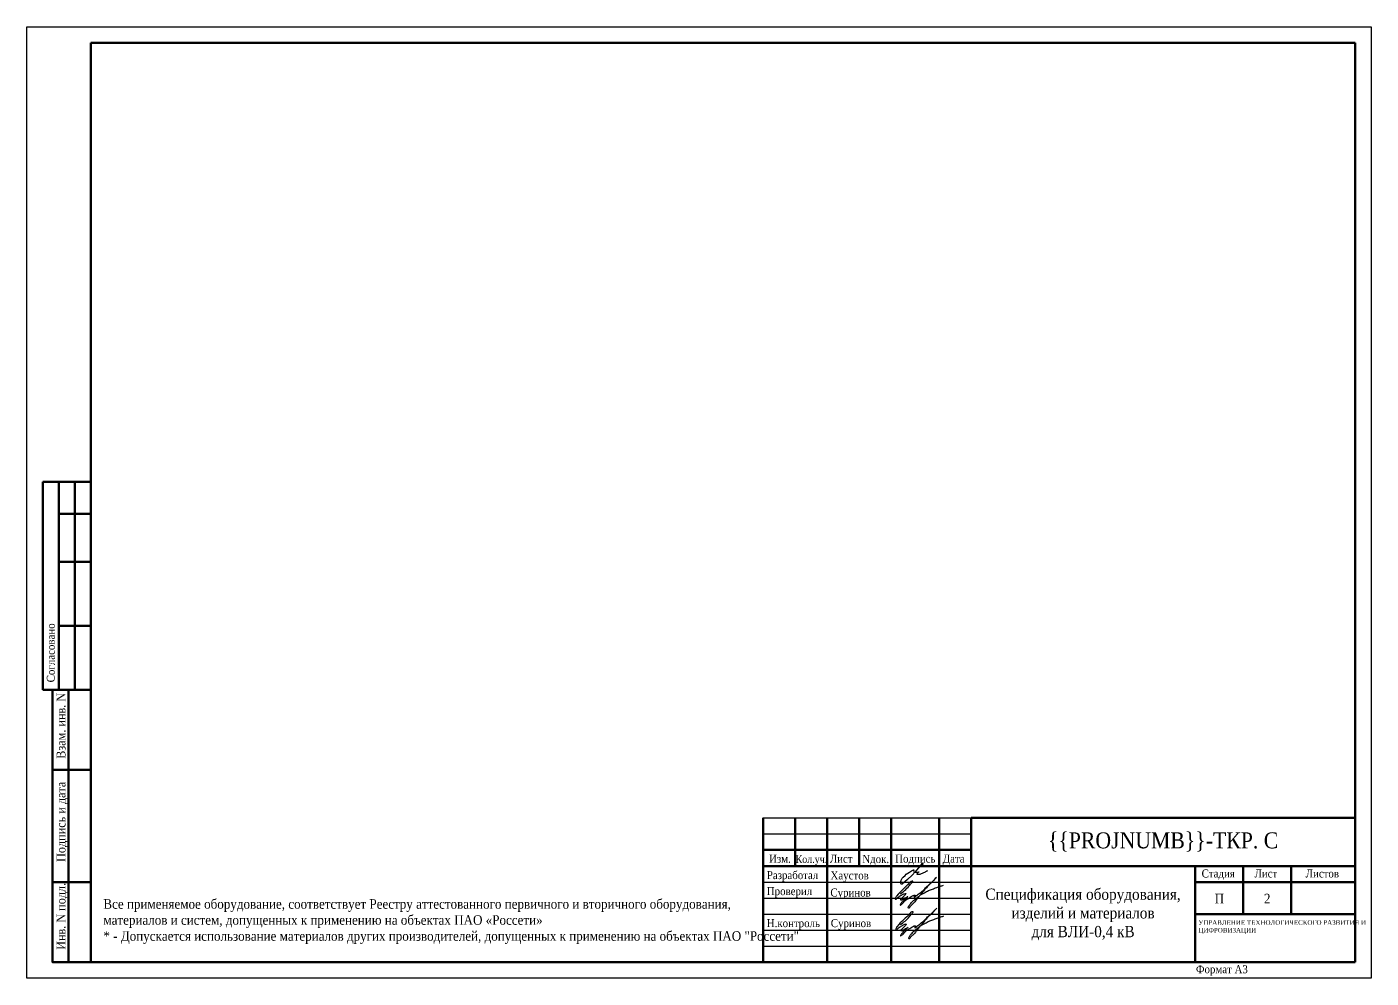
# Model space of a CAD drawing. Header units: millimetres. Extents: x 2174 to 9129, y 1758 to 2055.
# Drawn here: x 8708.6 to 9128.6, y 1758.4 to 2055.4 of the extents above; entities that cross this region are included whole.
import ezdxf

# ---------------------------------------------------------------- set-up
doc = ezdxf.new("R2010")
doc.units = ezdxf.units.MM
doc.layers.add('П', color=7, linetype='Continuous')
doc.layers.add('Чертеж', color=7, linetype='Continuous')
doc.styles.add('стиль1', font='Times New Roman.ttf', dxfattribs={"width": 0.9, "height": 2})
doc.styles.add('стиль2', font='Times New Roman.ttf', dxfattribs={"width": 0.9, "height": 2.5})

# ---------------------------------------------------------------- blocks, each defined once
blk = doc.blocks.new('Штамп б')
at = {"lineweight": 70}
for points in [[(20, 0), (8, 0), (8, 85), (20, 85)], [(13, 0), (13, 85)], [(8, 60), (20, 60)], [(8, 25), (20, 25)]]:
    blk.add_lwpolyline(points, dxfattribs=at)
at = {"lineweight": 25, "style": 'стиль1', "width": 0.9}
for s, p in [('Взам. инв. N', (12.06, 63.49)), ('Подпись и дата', (12.06, 31.28)), ('Инв. N подл.', (12.06, 3.82))]:
    blk.add_text(s, height=2.8, rotation=90, dxfattribs=at).set_placement(p)
blk = doc.blocks.new('A$C5B0935FB')
at = {"lineweight": 70}
for p, q in [((20, 65), (5, 65)), ((5, 0), (5, 65)), ((10, 55), (10, 65)), ((15, 0), (15, 65)), ((20, 0), (20, 65)), ((10, 40), (10, 55)), ((10, 55), (20, 55)), ((10, 20), (10, 40)), ((10, 40), (20, 40)), ((10, 0), (10, 20)), ((10, 20), (20, 20)), ((10, 0), (5, 0)), ((15, 0), (10, 0)), ((20, 0), (15, 0)), ((15, 0), (15, 0))]:
    blk.add_line(p, q, dxfattribs=at)
at = {"lineweight": 25, "style": 'стиль1', "width": 0.9}
blk.add_text('Согласовано', height=2.5, rotation=90, dxfattribs=at).set_placement((8.72, 2.35))
blk = doc.blocks.new('A$C7F1F469D')
at = {"color": 5, "lineweight": 25}
blk.add_spline([(-0.1, 1.78), (1.34, 2.93), (2.75, 4.33), (3.55, 5.31), (3.81, 5.64), (3.86, 5.8), (3.66, 5.81), (3.25, 5.7), (2.89, 5.36), (-1.09, 1.26), (-1.29, 0.98), (-1.47, 0.67), (-1.59, 0.28), (-1.54, 0.16), (-0.98, 0.55), (-0.42, 1.01), (0.34, 1.44), (1.08, 1.86), (1.69, 1.97), (1.62, 1.83), (1.26, 1.37), (0.56, 0.61), (0.16, 0.22), (0, 0), (0.24, -0.04), (0.82, 0.16), (1.44, 0.58), (2.18, 0.95), (2.33, 1.04), (1.93, 0.58), (1.28, 0.02), (0.64, -0.58), (0.1, -1.31), (-0.06, -1.68), (0.13, -1.59), (0.39, -1.41), (1.23, -0.56), (1.62, -0.16), (2.27, 0.27), (2.82, 0.65), (3.41, 1.04), (3.83, 1.25), (4.1, 1.35), (4.33, 1.44), (4.56, 1.45), (4.6, 1.35), (4.48, 1.19), (4.35, 0.92), (4.39, 0.82), (4.59, 0.91), (5.09, 1.34), (6.19, 2.18), (7.41, 3.21), (8.36, 4.22), (9.62, 5.31), (10.99, 6.68), (11.27, 6.98), (9.83, 5.51), (8.6, 4.26), (7.7, 3.28), (7.2, 2.7), (6.74, 2.12), (6.16, 1.41), (5.49, 0.62), (4.74, -0.34), (3.92, -1.29), (3.19, -1.94), (2.91, -2.31), (2.67, -2.58), (2.52, -2.55), (2.49, -2.26), (2.69, -1.9), (3.27, -1.11), (3.8, -0.52), (4.48, 0.07), (5.33, 0.79), (5.97, 1.29), (6.7, 1.77), (7.56, 2.21), (8.83, 2.91), (10.02, 3.35), (11.36, 3.83), (12.55, 4.24), (13.47, 4.57)], degree=3, dxfattribs=at)
blk = doc.blocks.new('Штамп фамилии')
at = {"layer": 'Чертеж', "color": 5, "lineweight": -2}
blk.add_lwpolyline([(47.47, 1.66), (47.54, 1.79), (47.62, 1.93), (47.66, 2.01), (47.7, 2.07), (47.73, 2.13), (47.76, 2.19), (47.76, 2.23), (47.76, 2.32), (47.74, 2.37), (47.71, 2.39), (47.66, 2.4), (47.61, 2.4), (47.56, 2.39), (47.52, 2.38), (47.44, 2.34), (47.38, 2.3), (47.33, 2.24), (47.26, 2.13), (45.27, -0.3), (44.41, -1.31), (42.95, -2.62), (41.21, -4.09), (41.09, -4.15), (41.01, -4.12), (40.97, -4.09), (40.93, -4.02), (40.86, -3.9), (40.8, -3.74), (40.79, -3.59), (40.79, -3.44), (40.82, -3.28), (40.86, -3.13), (40.9, -3.03), (40.96, -2.83), (41.05, -2.63), (41.29, -2.27), (41.56, -1.95), (42.15, -1.36), (42.5, -1), (42.96, -0.67), (43.54, -0.31), (44.11, 0.04), (44.76, 0.4), (44.84, 0.38), (44.86, 0.35), (44.86, 0.3), (44.81, -0.06), (44.88, -0.21), (44.95, -0.28), (45, -0.32), (45.11, -0.38), (45.27, -0.4), (45.46, -0.4), (46.3, -0.35), (46.39, -0.27), (46.46, -0.24), (46.48, -0.25), (46.48, -0.28), (46.47, -0.31), (46.46, -0.34), (46.44, -0.36), (46.39, -0.4), (46.28, -0.48), (45.92, -0.78), (45.89, -0.84), (45.87, -0.89), (45.87, -0.96), (45.9, -1), (46.03, -1.01), (46.17, -1), (46.59, -1), (46.68, -0.99), (46.84, -0.94), (47.03, -0.86), (48.5, -0.28), (48.66, -0.16), (48.81, -0.05), (48.96, 0.03), (49.07, 0.06), (49.21, 0.13)], dxfattribs=at)
at = {"layer": 'Чертеж', "color": 67, "lineweight": -2, "true_color": 0x727430}
for p in [(40.67, -8.99), (40.81, -18.55)]:
    blk.add_blockref('A$C7F1F469D', p, dxfattribs=at)
at = {"color": 7, "char_height": 2.5, "attachment_point": 4, "style": 'стиль1'}
for s, insert, width in [(' Разработал', (-1.9, -1.68), 17), ('Хаустов', (18.85, -1.78), 20), (' Проверил', (-1.9, -6.68), 17), (' Суринов', (17.96, -7.12), 20), (' Н.контроль', (-1.9, -16.68), 17), (' Суринов', (18.1, -16.68), 20)]:
    blk.add_mtext(s, dxfattribs=dict(at, insert=insert, width=width))
blk = doc.blocks.new('A$C31D65421')
blk.add_blockref('Штамп фамилии', (2.24, 18.43))

msp = doc.modelspace()

# ---------------------------------------------------------------- linework, layer by layer
at = {"lineweight": 70}
for points in [[(8948.625, 1808.4), (8948.625, 1793.4)], [(8968.625, 1808.4), (8968.625, 1793.4)]]:
    msp.add_lwpolyline(points, dxfattribs=at)
at = {"layer": 'П'}
msp.add_lwpolyline([(8708.625, 2055.4), (9128.625, 2055.4), (9128.625, 1758.4), (8708.625, 1758.4)], close=True, dxfattribs=at)
at = {"layer": 'Чертеж', "lineweight": 50}
for p, q in [((9123.625, 2050.4), (8728.625, 2050.4)), ((8728.625, 2050.4), (8728.625, 1763.4)), ((9123.625, 1763.391), (8728.625, 1763.391))]:
    msp.add_line(p, q, dxfattribs=at)
at = {"layer": 'Чертеж', "lineweight": 70}
msp.add_line((9123.625, 1763.4), (9123.625, 2050.4), dxfattribs=at)
for points in [[(8938.625, 1808.4), (8938.625, 1763.4)], [(8958.625, 1808.4), (8958.625, 1763.4)], [(8978.625, 1808.4), (8978.625, 1763.4)], [(8993.625, 1808.4), (8993.625, 1763.4)], [(9003.625, 1808.4), (9003.625, 1763.4)], [(9003.625, 1808.4), (9123.625, 1808.4)], [(8938.625, 1798.4), (9003.625, 1798.4)], [(8938.625, 1793.4), (9123.625, 1793.4)], [(9073.625, 1793.4), (9073.625, 1763.4)], [(9088.625, 1793.4), (9088.625, 1778.4)], [(9088.625, 1793.4), (9088.625, 1778.4)], [(9103.625, 1793.4), (9103.625, 1778.4)], [(9073.625, 1788.4), (9123.625, 1788.4)], [(9073.625, 1778.4), (9123.625, 1778.4)], [(8938.625, 1763.4), (9123.625, 1763.4)]]:
    msp.add_lwpolyline(points, dxfattribs=at)
at = {"layer": 'Чертеж', "lineweight": 30}
for points in [[(8938.625, 1808.4), (9003.625, 1808.4)], [(8938.625, 1803.4), (9003.625, 1803.4)], [(8938.625, 1788.4), (9003.625, 1788.4)], [(8938.625, 1783.4), (9003.625, 1783.4)], [(8938.625, 1778.4), (9003.625, 1778.4)], [(8938.625, 1773.4), (9003.625, 1773.4)], [(8938.625, 1768.4), (9003.625, 1768.4)]]:
    msp.add_lwpolyline(points, dxfattribs=at)

# ---------------------------------------------------------------- block references
at = {"layer": 'Чертеж'}
msp.add_blockref('A$C5B0935FB', (8708.625, 1848.4), dxfattribs=at)
at = {"layer": 'Чертеж', "lineweight": 25}
msp.add_blockref('Штамп б', (8708.625, 1763.4), dxfattribs=at)
at = {"layer": 'Чертеж', "linetype": 'Continuous', "lineweight": 0}
msp.add_blockref('A$C31D65421', (8938.625, 1773.4), dxfattribs=at)

# ---------------------------------------------------------------- texts
at = {"lineweight": 25, "style": 'стиль1', "width": 0.9}
msp.add_text('2', height=3, dxfattribs=at).set_placement((9095.141, 1781.726))
at = {"layer": 'Чертеж', "lineweight": 25, "style": 'стиль1', "width": 0.9}
for s, height, p in [('Изм.', 2.5, (8940.516, 1794.417)), ('Кол.уч.', 2.3, (8948.787, 1794.381)), ('Лист', 2.5, (8959.496, 1794.417)), ('Nдок.', 2.5, (8969.648, 1794.329)), ('Подпись', 2.5, (8979.922, 1794.472)), ('Дата', 2.5, (8994.764, 1794.472)), ('Стадия', 2.5, (9075.673, 1789.818)), ('Лист', 2.5, (9092.183, 1789.818)), ('Листов', 2.5, (9108.168, 1789.818)), ('П', 3, (9079.767, 1781.741)), ('Формат А3', 2.5, (9073.886, 1759.927))]:
    msp.add_text(s, height=height, dxfattribs=at).set_placement(p)
at = {"layer": 'Чертеж', "lineweight": 25, "attachment_point": 5, "style": 'стиль2'}
for s, insert, char_height, width in [('\\{\\{PROJNUMB\\}\\}-ТКР. С', (9063.625, 1800.9), 5, 120), ('\\pxql;{\\fTimes New Roman|b0|i0|c204|p16;\\H0.8x;\\W0.9;УПРАВЛЕНИЕ ТЕХНОЛОГИЧЕСКОГО РАЗВИТИЯ И ЦИФРОВИЗАЦИИ}', (9101.744, 1774.323), 1.8, 54.19561)]:
    msp.add_mtext(s, dxfattribs=dict(at, insert=insert, char_height=char_height, width=width))
at = {"layer": 'Чертеж', "lineweight": 50, "attachment_point": 5}
for s, insert, char_height, width, style in [('Спецификация оборудования, \\Pизделий и материалов \\Pдля ВЛИ-0,4 кВ', (9038.625, 1778.243), 3.5, 70, 'стиль2'), ('\\pxql;Все применяемое оборудование, соответствует Реестру аттестованного первичного и вторичного оборудования, материалов и систем, допущенных к применению на объектах ПАО «Россети» \\P* - Допускается использование материалов других производителей, допущенных к применению на объектах ПАО "Россети"', (8837.418, 1776.054), 3, 209.77528, 'стиль1')]:
    msp.add_mtext(s, dxfattribs=dict(at, insert=insert, char_height=char_height, width=width, style=style))

doc.saveas('drawing.dxf')
